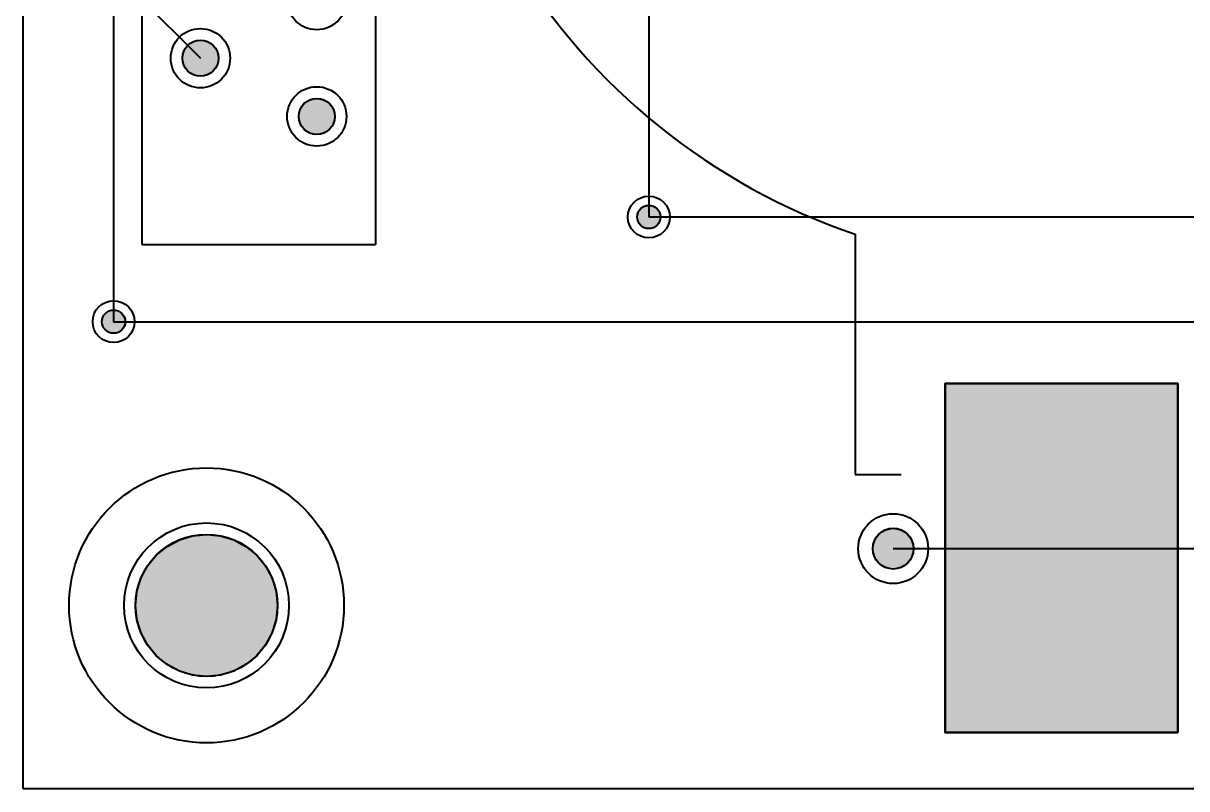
# Model space of a CAD drawing. Header units: millimetres. Extents: x 2 to 157, y 2 to 78.
# Drawn here: x 1.63 to 27.03, y 2.11 to 18.82 of the extents above; entities that cross this region are included whole.
import ezdxf

# ---------------------------------------------------------------- set-up
doc = ezdxf.new("R2010")
doc.units = ezdxf.units.MM
for name, color, linetype in [('bottom_copper', 7, 'Continuous'), ('bottom_silk', 7, 'Continuous'), ('drill_plated', 7, 'Continuous'), ('outline', 7, 'Continuous'), ('top_copper', 7, 'Continuous'), ('top_silk', 7, 'Continuous')]:
    doc.layers.add(name, color=color, linetype=linetype)

msp = doc.modelspace()

# ---------------------------------------------------------------- hatches: boundary and pattern name
at = {"layer": 'bottom_copper', "lineweight": 40}
for points in [[(5.888, 17.979), (5.865, 17.906), (5.829, 17.838), (5.78, 17.778), (5.72, 17.729), (5.652, 17.693), (5.579, 17.67), (5.502, 17.663), (5.425, 17.67), (5.351, 17.693), (5.283, 17.729), (5.223, 17.778), (5.174, 17.838), (5.138, 17.906), (5.116, 17.979), (5.108, 18.056), (5.116, 18.133), (5.138, 18.207), (5.174, 18.275), (5.223, 18.335), (5.283, 18.384), (5.351, 18.42), (5.425, 18.442), (5.502, 18.45), (5.579, 18.442), (5.652, 18.42), (5.72, 18.384), (5.78, 18.335), (5.829, 18.275), (5.865, 18.207), (5.888, 18.133), (5.895, 18.056), (5.888, 17.979)], [(8.428, 16.709), (8.405, 16.636), (8.369, 16.568), (8.32, 16.508), (8.26, 16.459), (8.192, 16.423), (8.119, 16.4), (8.042, 16.393), (7.965, 16.4), (7.891, 16.423), (7.823, 16.459), (7.763, 16.508), (7.714, 16.568), (7.678, 16.636), (7.656, 16.709), (7.648, 16.786), (7.656, 16.863), (7.678, 16.937), (7.714, 17.005), (7.763, 17.065), (7.823, 17.114), (7.891, 17.15), (7.965, 17.172), (8.042, 17.18), (8.119, 17.172), (8.192, 17.15), (8.26, 17.114), (8.32, 17.065), (8.369, 17.005), (8.405, 16.937), (8.428, 16.863), (8.435, 16.786), (8.428, 16.709)], [(15.54, 14.542), (15.525, 14.494), (15.502, 14.45), (15.47, 14.412), (15.432, 14.38), (15.388, 14.357), (15.34, 14.342), (15.291, 14.338), (15.241, 14.342), (15.194, 14.357), (15.15, 14.38), (15.111, 14.412), (15.08, 14.45), (15.056, 14.494), (15.042, 14.542), (15.037, 14.591), (15.042, 14.641), (15.056, 14.689), (15.08, 14.733), (15.111, 14.771), (15.15, 14.803), (15.194, 14.826), (15.241, 14.841), (15.291, 14.845), (15.34, 14.841), (15.388, 14.826), (15.432, 14.803), (15.47, 14.771), (15.502, 14.733), (15.525, 14.689), (15.54, 14.641), (15.545, 14.591), (15.54, 14.542)], [(3.856, 12.256), (3.841, 12.208), (3.818, 12.164), (3.786, 12.126), (3.748, 12.094), (3.704, 12.071), (3.656, 12.056), (3.607, 12.052), (3.557, 12.056), (3.51, 12.071), (3.466, 12.094), (3.427, 12.126), (3.396, 12.164), (3.372, 12.208), (3.358, 12.256), (3.353, 12.306), (3.358, 12.355), (3.372, 12.403), (3.396, 12.447), (3.427, 12.485), (3.466, 12.517), (3.51, 12.54), (3.557, 12.555), (3.607, 12.559), (3.656, 12.555), (3.704, 12.54), (3.748, 12.517), (3.786, 12.485), (3.818, 12.447), (3.841, 12.403), (3.856, 12.355), (3.861, 12.306), (3.856, 12.256)], [(7.155, 5.811), (7.067, 5.52), (6.924, 5.252), (6.731, 5.017), (6.496, 4.825), (6.228, 4.681), (5.937, 4.593), (5.635, 4.564), (5.332, 4.593), (5.042, 4.681), (4.774, 4.825), (4.539, 5.017), (4.346, 5.252), (4.203, 5.52), (4.115, 5.811), (4.085, 6.114), (4.115, 6.416), (4.203, 6.707), (4.346, 6.975), (4.539, 7.21), (4.774, 7.402), (5.042, 7.546), (5.332, 7.634), (5.635, 7.663), (5.937, 7.634), (6.228, 7.546), (6.496, 7.402), (6.731, 7.21), (6.924, 6.975), (7.067, 6.707), (7.155, 6.416), (7.185, 6.114), (7.155, 5.811)], [(21.061, 7.266), (21.035, 7.182), (20.994, 7.106), (20.939, 7.038), (20.872, 6.983), (20.795, 6.942), (20.712, 6.917), (20.625, 6.908), (20.538, 6.917), (20.455, 6.942), (20.378, 6.983), (20.31, 7.038), (20.255, 7.106), (20.214, 7.182), (20.189, 7.266), (20.18, 7.353), (20.189, 7.439), (20.214, 7.523), (20.255, 7.599), (20.31, 7.667), (20.378, 7.722), (20.455, 7.763), (20.538, 7.788), (20.625, 7.797), (20.712, 7.788), (20.795, 7.763), (20.872, 7.722), (20.939, 7.667), (20.994, 7.599), (21.035, 7.523), (21.061, 7.439), (21.069, 7.353), (21.061, 7.266)]]:
    msp.add_hatch(color=7, dxfattribs=at).paths.add_polyline_path(points, flags=0)
at = {"layer": 'drill_plated', "lineweight": 40}
for points in [[(5.888, 17.979), (5.865, 17.906), (5.829, 17.838), (5.78, 17.778), (5.72, 17.729), (5.652, 17.693), (5.579, 17.67), (5.502, 17.663), (5.425, 17.67), (5.351, 17.693), (5.283, 17.729), (5.223, 17.778), (5.174, 17.838), (5.138, 17.906), (5.116, 17.979), (5.108, 18.056), (5.116, 18.133), (5.138, 18.207), (5.174, 18.275), (5.223, 18.335), (5.283, 18.384), (5.351, 18.42), (5.425, 18.442), (5.502, 18.45), (5.579, 18.442), (5.652, 18.42), (5.72, 18.384), (5.78, 18.335), (5.829, 18.275), (5.865, 18.207), (5.888, 18.133), (5.895, 18.056), (5.888, 17.979)], [(8.428, 16.709), (8.405, 16.636), (8.369, 16.568), (8.32, 16.508), (8.26, 16.459), (8.192, 16.423), (8.119, 16.4), (8.042, 16.393), (7.965, 16.4), (7.891, 16.423), (7.823, 16.459), (7.763, 16.508), (7.714, 16.568), (7.678, 16.636), (7.656, 16.709), (7.648, 16.786), (7.656, 16.863), (7.678, 16.937), (7.714, 17.005), (7.763, 17.065), (7.823, 17.114), (7.891, 17.15), (7.965, 17.172), (8.042, 17.18), (8.119, 17.172), (8.192, 17.15), (8.26, 17.114), (8.32, 17.065), (8.369, 17.005), (8.405, 16.937), (8.428, 16.863), (8.435, 16.786), (8.428, 16.709)], [(15.54, 14.542), (15.525, 14.494), (15.502, 14.45), (15.47, 14.412), (15.432, 14.38), (15.388, 14.357), (15.34, 14.342), (15.291, 14.338), (15.241, 14.342), (15.194, 14.357), (15.15, 14.38), (15.111, 14.412), (15.08, 14.45), (15.056, 14.494), (15.042, 14.542), (15.037, 14.591), (15.042, 14.641), (15.056, 14.689), (15.08, 14.733), (15.111, 14.771), (15.15, 14.803), (15.194, 14.826), (15.241, 14.841), (15.291, 14.845), (15.34, 14.841), (15.388, 14.826), (15.432, 14.803), (15.47, 14.771), (15.502, 14.733), (15.525, 14.689), (15.54, 14.641), (15.545, 14.591), (15.54, 14.542)], [(3.856, 12.256), (3.841, 12.208), (3.818, 12.164), (3.786, 12.126), (3.748, 12.094), (3.704, 12.071), (3.656, 12.056), (3.607, 12.052), (3.557, 12.056), (3.51, 12.071), (3.466, 12.094), (3.427, 12.126), (3.396, 12.164), (3.372, 12.208), (3.358, 12.256), (3.353, 12.306), (3.358, 12.355), (3.372, 12.403), (3.396, 12.447), (3.427, 12.485), (3.466, 12.517), (3.51, 12.54), (3.557, 12.555), (3.607, 12.559), (3.656, 12.555), (3.704, 12.54), (3.748, 12.517), (3.786, 12.485), (3.818, 12.447), (3.841, 12.403), (3.856, 12.355), (3.861, 12.306), (3.856, 12.256)], [(7.155, 5.811), (7.067, 5.52), (6.924, 5.252), (6.731, 5.017), (6.496, 4.825), (6.228, 4.681), (5.937, 4.593), (5.635, 4.564), (5.332, 4.593), (5.042, 4.681), (4.774, 4.825), (4.539, 5.017), (4.346, 5.252), (4.203, 5.52), (4.115, 5.811), (4.085, 6.114), (4.115, 6.416), (4.203, 6.707), (4.346, 6.975), (4.539, 7.21), (4.774, 7.402), (5.042, 7.546), (5.332, 7.634), (5.635, 7.663), (5.937, 7.634), (6.228, 7.546), (6.496, 7.402), (6.731, 7.21), (6.924, 6.975), (7.067, 6.707), (7.155, 6.416), (7.185, 6.114), (7.155, 5.811)], [(21.061, 7.266), (21.035, 7.182), (20.994, 7.106), (20.939, 7.038), (20.872, 6.983), (20.795, 6.942), (20.712, 6.917), (20.625, 6.908), (20.538, 6.917), (20.455, 6.942), (20.378, 6.983), (20.31, 7.038), (20.255, 7.106), (20.214, 7.182), (20.189, 7.266), (20.18, 7.353), (20.189, 7.439), (20.214, 7.523), (20.255, 7.599), (20.31, 7.667), (20.378, 7.722), (20.455, 7.763), (20.538, 7.788), (20.625, 7.797), (20.712, 7.788), (20.795, 7.763), (20.872, 7.722), (20.939, 7.667), (20.994, 7.599), (21.035, 7.523), (21.061, 7.439), (21.069, 7.353), (21.061, 7.266)]]:
    msp.add_hatch(color=7, dxfattribs=at).paths.add_polyline_path(points, flags=0)
at = {"layer": 'top_copper', "lineweight": 40}
for points in [[(5.888, 17.979), (5.865, 17.906), (5.829, 17.838), (5.78, 17.778), (5.72, 17.729), (5.652, 17.693), (5.579, 17.67), (5.502, 17.663), (5.425, 17.67), (5.351, 17.693), (5.283, 17.729), (5.223, 17.778), (5.174, 17.838), (5.138, 17.906), (5.116, 17.979), (5.108, 18.056), (5.116, 18.133), (5.138, 18.207), (5.174, 18.275), (5.223, 18.335), (5.283, 18.384), (5.351, 18.42), (5.425, 18.442), (5.502, 18.45), (5.579, 18.442), (5.652, 18.42), (5.72, 18.384), (5.78, 18.335), (5.829, 18.275), (5.865, 18.207), (5.888, 18.133), (5.895, 18.056), (5.888, 17.979)], [(8.428, 16.709), (8.405, 16.636), (8.369, 16.568), (8.32, 16.508), (8.26, 16.459), (8.192, 16.423), (8.119, 16.4), (8.042, 16.393), (7.965, 16.4), (7.891, 16.423), (7.823, 16.459), (7.763, 16.508), (7.714, 16.568), (7.678, 16.636), (7.656, 16.709), (7.648, 16.786), (7.656, 16.863), (7.678, 16.937), (7.714, 17.005), (7.763, 17.065), (7.823, 17.114), (7.891, 17.15), (7.965, 17.172), (8.042, 17.18), (8.119, 17.172), (8.192, 17.15), (8.26, 17.114), (8.32, 17.065), (8.369, 17.005), (8.405, 16.937), (8.428, 16.863), (8.435, 16.786), (8.428, 16.709)], [(15.54, 14.542), (15.525, 14.494), (15.502, 14.45), (15.47, 14.412), (15.432, 14.38), (15.388, 14.357), (15.34, 14.342), (15.291, 14.338), (15.241, 14.342), (15.194, 14.357), (15.15, 14.38), (15.111, 14.412), (15.08, 14.45), (15.056, 14.494), (15.042, 14.542), (15.037, 14.591), (15.042, 14.641), (15.056, 14.689), (15.08, 14.733), (15.111, 14.771), (15.15, 14.803), (15.194, 14.826), (15.241, 14.841), (15.291, 14.845), (15.34, 14.841), (15.388, 14.826), (15.432, 14.803), (15.47, 14.771), (15.502, 14.733), (15.525, 14.689), (15.54, 14.641), (15.545, 14.591), (15.54, 14.542)], [(3.856, 12.256), (3.841, 12.208), (3.818, 12.164), (3.786, 12.126), (3.748, 12.094), (3.704, 12.071), (3.656, 12.056), (3.607, 12.052), (3.557, 12.056), (3.51, 12.071), (3.466, 12.094), (3.427, 12.126), (3.396, 12.164), (3.372, 12.208), (3.358, 12.256), (3.353, 12.306), (3.358, 12.355), (3.372, 12.403), (3.396, 12.447), (3.427, 12.485), (3.466, 12.517), (3.51, 12.54), (3.557, 12.555), (3.607, 12.559), (3.656, 12.555), (3.704, 12.54), (3.748, 12.517), (3.786, 12.485), (3.818, 12.447), (3.841, 12.403), (3.856, 12.355), (3.861, 12.306), (3.856, 12.256)], [(26.838, 3.34), (21.758, 3.34), (21.758, 10.96), (26.838, 10.96), (26.838, 3.34)], [(7.155, 5.811), (7.067, 5.52), (6.924, 5.252), (6.731, 5.017), (6.496, 4.825), (6.228, 4.681), (5.937, 4.593), (5.635, 4.564), (5.332, 4.593), (5.042, 4.681), (4.774, 4.825), (4.539, 5.017), (4.346, 5.252), (4.203, 5.52), (4.115, 5.811), (4.085, 6.114), (4.115, 6.416), (4.203, 6.707), (4.346, 6.975), (4.539, 7.21), (4.774, 7.402), (5.042, 7.546), (5.332, 7.634), (5.635, 7.663), (5.937, 7.634), (6.228, 7.546), (6.496, 7.402), (6.731, 7.21), (6.924, 6.975), (7.067, 6.707), (7.155, 6.416), (7.185, 6.114), (7.155, 5.811)], [(21.061, 7.266), (21.035, 7.182), (20.994, 7.106), (20.939, 7.038), (20.872, 6.983), (20.795, 6.942), (20.712, 6.917), (20.625, 6.908), (20.538, 6.917), (20.455, 6.942), (20.378, 6.983), (20.31, 7.038), (20.255, 7.106), (20.214, 7.182), (20.189, 7.266), (20.18, 7.353), (20.189, 7.439), (20.214, 7.523), (20.255, 7.599), (20.31, 7.667), (20.378, 7.722), (20.455, 7.763), (20.538, 7.788), (20.625, 7.797), (20.712, 7.788), (20.795, 7.763), (20.872, 7.722), (20.939, 7.667), (20.994, 7.599), (21.035, 7.523), (21.061, 7.439), (21.069, 7.353), (21.061, 7.266)]]:
    msp.add_hatch(color=7, dxfattribs=at).paths.add_polyline_path(points, flags=0)

# ---------------------------------------------------------------- linework, layer by layer
at = {"layer": 'bottom_copper', "color": 7, "lineweight": 40}
for p, q in [((15.291, 50.406), (15.291, 14.591)), ((3.607, 30.085), (3.607, 12.306))]:
    msp.add_line(p, q, dxfattribs=at)
for points in [[(5.888, 17.979), (5.865, 17.906), (5.829, 17.838), (5.78, 17.778), (5.72, 17.729), (5.652, 17.693), (5.579, 17.67), (5.502, 17.663), (5.425, 17.67), (5.351, 17.693), (5.283, 17.729), (5.223, 17.778), (5.174, 17.838), (5.138, 17.906), (5.116, 17.979), (5.108, 18.056), (5.116, 18.133), (5.138, 18.207), (5.174, 18.275), (5.223, 18.335), (5.283, 18.384), (5.351, 18.42), (5.425, 18.442), (5.502, 18.45), (5.579, 18.442), (5.652, 18.42), (5.72, 18.384), (5.78, 18.335), (5.829, 18.275), (5.865, 18.207), (5.888, 18.133), (5.895, 18.056), (5.888, 17.979)], [(8.428, 16.709), (8.405, 16.636), (8.369, 16.568), (8.32, 16.508), (8.26, 16.459), (8.192, 16.423), (8.119, 16.4), (8.042, 16.393), (7.965, 16.4), (7.891, 16.423), (7.823, 16.459), (7.763, 16.508), (7.714, 16.568), (7.678, 16.636), (7.656, 16.709), (7.648, 16.786), (7.656, 16.863), (7.678, 16.937), (7.714, 17.005), (7.763, 17.065), (7.823, 17.114), (7.891, 17.15), (7.965, 17.172), (8.042, 17.18), (8.119, 17.172), (8.192, 17.15), (8.26, 17.114), (8.32, 17.065), (8.369, 17.005), (8.405, 16.937), (8.428, 16.863), (8.435, 16.786), (8.428, 16.709)], [(15.54, 14.542), (15.525, 14.494), (15.502, 14.45), (15.47, 14.412), (15.432, 14.38), (15.388, 14.357), (15.34, 14.342), (15.291, 14.338), (15.241, 14.342), (15.194, 14.357), (15.15, 14.38), (15.111, 14.412), (15.08, 14.45), (15.056, 14.494), (15.042, 14.542), (15.037, 14.591), (15.042, 14.641), (15.056, 14.689), (15.08, 14.733), (15.111, 14.771), (15.15, 14.803), (15.194, 14.826), (15.241, 14.841), (15.291, 14.845), (15.34, 14.841), (15.388, 14.826), (15.432, 14.803), (15.47, 14.771), (15.502, 14.733), (15.525, 14.689), (15.54, 14.641), (15.545, 14.591), (15.54, 14.542)], [(3.856, 12.256), (3.841, 12.208), (3.818, 12.164), (3.786, 12.126), (3.748, 12.094), (3.704, 12.071), (3.656, 12.056), (3.607, 12.052), (3.557, 12.056), (3.51, 12.071), (3.466, 12.094), (3.427, 12.126), (3.396, 12.164), (3.372, 12.208), (3.358, 12.256), (3.353, 12.306), (3.358, 12.355), (3.372, 12.403), (3.396, 12.447), (3.427, 12.485), (3.466, 12.517), (3.51, 12.54), (3.557, 12.555), (3.607, 12.559), (3.656, 12.555), (3.704, 12.54), (3.748, 12.517), (3.786, 12.485), (3.818, 12.447), (3.841, 12.403), (3.856, 12.355), (3.861, 12.306), (3.856, 12.256)], [(7.155, 5.811), (7.067, 5.52), (6.924, 5.252), (6.731, 5.017), (6.496, 4.825), (6.228, 4.681), (5.937, 4.593), (5.635, 4.564), (5.332, 4.593), (5.042, 4.681), (4.774, 4.825), (4.539, 5.017), (4.346, 5.252), (4.203, 5.52), (4.115, 5.811), (4.085, 6.114), (4.115, 6.416), (4.203, 6.707), (4.346, 6.975), (4.539, 7.21), (4.774, 7.402), (5.042, 7.546), (5.332, 7.634), (5.635, 7.663), (5.937, 7.634), (6.228, 7.546), (6.496, 7.402), (6.731, 7.21), (6.924, 6.975), (7.067, 6.707), (7.155, 6.416), (7.185, 6.114), (7.155, 5.811)], [(21.061, 7.266), (21.035, 7.182), (20.994, 7.106), (20.939, 7.038), (20.872, 6.983), (20.795, 6.942), (20.712, 6.917), (20.625, 6.908), (20.538, 6.917), (20.455, 6.942), (20.378, 6.983), (20.31, 7.038), (20.255, 7.106), (20.214, 7.182), (20.189, 7.266), (20.18, 7.353), (20.189, 7.439), (20.214, 7.523), (20.255, 7.599), (20.31, 7.667), (20.378, 7.722), (20.455, 7.763), (20.538, 7.788), (20.625, 7.797), (20.712, 7.788), (20.795, 7.763), (20.872, 7.722), (20.939, 7.667), (20.994, 7.599), (21.035, 7.523), (21.061, 7.439), (21.069, 7.353), (21.061, 7.266)]]:
    msp.add_lwpolyline(points, close=True, dxfattribs=at)
for centre, major_axis in [((8.042, 19.326), (0.648, 0)), ((5.502, 18.056), (0.648, 0)), ((5.502, 18.056), (0.394, 0)), ((8.042, 16.786), (0.648, 0)), ((8.042, 16.786), (0.394, 0)), ((15.291, 14.591), (0.457, 0)), ((15.291, 14.591), (0.254, 0)), ((3.607, 12.306), (0.457, 0)), ((3.607, 12.306), (0.254, 0)), ((5.635, 6.114), (1.8, 0)), ((20.625, 7.353), (0.762, 0)), ((5.635, 6.114), (1.55, 0)), ((20.625, 7.353), (0.445, 0))]:
    msp.add_ellipse(centre, major_axis=major_axis, ratio=1, dxfattribs=at)
at = {"layer": 'bottom_silk', "color": 7, "lineweight": 40}
for p, q in [((1.635, 2.113), (1.635, 78.114)), ((156.635, 2.113), (1.635, 2.113))]:
    msp.add_line(p, q, dxfattribs=at)
at = {"layer": 'drill_plated', "color": 7, "lineweight": 40}
for points in [[(5.888, 17.979), (5.865, 17.906), (5.829, 17.838), (5.78, 17.778), (5.72, 17.729), (5.652, 17.693), (5.579, 17.67), (5.502, 17.663), (5.425, 17.67), (5.351, 17.693), (5.283, 17.729), (5.223, 17.778), (5.174, 17.838), (5.138, 17.906), (5.116, 17.979), (5.108, 18.056), (5.116, 18.133), (5.138, 18.207), (5.174, 18.275), (5.223, 18.335), (5.283, 18.384), (5.351, 18.42), (5.425, 18.442), (5.502, 18.45), (5.579, 18.442), (5.652, 18.42), (5.72, 18.384), (5.78, 18.335), (5.829, 18.275), (5.865, 18.207), (5.888, 18.133), (5.895, 18.056), (5.888, 17.979)], [(8.428, 16.709), (8.405, 16.636), (8.369, 16.568), (8.32, 16.508), (8.26, 16.459), (8.192, 16.423), (8.119, 16.4), (8.042, 16.393), (7.965, 16.4), (7.891, 16.423), (7.823, 16.459), (7.763, 16.508), (7.714, 16.568), (7.678, 16.636), (7.656, 16.709), (7.648, 16.786), (7.656, 16.863), (7.678, 16.937), (7.714, 17.005), (7.763, 17.065), (7.823, 17.114), (7.891, 17.15), (7.965, 17.172), (8.042, 17.18), (8.119, 17.172), (8.192, 17.15), (8.26, 17.114), (8.32, 17.065), (8.369, 17.005), (8.405, 16.937), (8.428, 16.863), (8.435, 16.786), (8.428, 16.709)], [(15.54, 14.542), (15.525, 14.494), (15.502, 14.45), (15.47, 14.412), (15.432, 14.38), (15.388, 14.357), (15.34, 14.342), (15.291, 14.338), (15.241, 14.342), (15.194, 14.357), (15.15, 14.38), (15.111, 14.412), (15.08, 14.45), (15.056, 14.494), (15.042, 14.542), (15.037, 14.591), (15.042, 14.641), (15.056, 14.689), (15.08, 14.733), (15.111, 14.771), (15.15, 14.803), (15.194, 14.826), (15.241, 14.841), (15.291, 14.845), (15.34, 14.841), (15.388, 14.826), (15.432, 14.803), (15.47, 14.771), (15.502, 14.733), (15.525, 14.689), (15.54, 14.641), (15.545, 14.591), (15.54, 14.542)], [(3.856, 12.256), (3.841, 12.208), (3.818, 12.164), (3.786, 12.126), (3.748, 12.094), (3.704, 12.071), (3.656, 12.056), (3.607, 12.052), (3.557, 12.056), (3.51, 12.071), (3.466, 12.094), (3.427, 12.126), (3.396, 12.164), (3.372, 12.208), (3.358, 12.256), (3.353, 12.306), (3.358, 12.355), (3.372, 12.403), (3.396, 12.447), (3.427, 12.485), (3.466, 12.517), (3.51, 12.54), (3.557, 12.555), (3.607, 12.559), (3.656, 12.555), (3.704, 12.54), (3.748, 12.517), (3.786, 12.485), (3.818, 12.447), (3.841, 12.403), (3.856, 12.355), (3.861, 12.306), (3.856, 12.256)], [(7.155, 5.811), (7.067, 5.52), (6.924, 5.252), (6.731, 5.017), (6.496, 4.825), (6.228, 4.681), (5.937, 4.593), (5.635, 4.564), (5.332, 4.593), (5.042, 4.681), (4.774, 4.825), (4.539, 5.017), (4.346, 5.252), (4.203, 5.52), (4.115, 5.811), (4.085, 6.114), (4.115, 6.416), (4.203, 6.707), (4.346, 6.975), (4.539, 7.21), (4.774, 7.402), (5.042, 7.546), (5.332, 7.634), (5.635, 7.663), (5.937, 7.634), (6.228, 7.546), (6.496, 7.402), (6.731, 7.21), (6.924, 6.975), (7.067, 6.707), (7.155, 6.416), (7.185, 6.114), (7.155, 5.811)], [(21.061, 7.266), (21.035, 7.182), (20.994, 7.106), (20.939, 7.038), (20.872, 6.983), (20.795, 6.942), (20.712, 6.917), (20.625, 6.908), (20.538, 6.917), (20.455, 6.942), (20.378, 6.983), (20.31, 7.038), (20.255, 7.106), (20.214, 7.182), (20.189, 7.266), (20.18, 7.353), (20.189, 7.439), (20.214, 7.523), (20.255, 7.599), (20.31, 7.667), (20.378, 7.722), (20.455, 7.763), (20.538, 7.788), (20.625, 7.797), (20.712, 7.788), (20.795, 7.763), (20.872, 7.722), (20.939, 7.667), (20.994, 7.599), (21.035, 7.523), (21.061, 7.439), (21.069, 7.353), (21.061, 7.266)]]:
    msp.add_lwpolyline(points, close=True, dxfattribs=at)
for centre, major_axis in [((5.502, 18.056), (0.394, 0)), ((8.042, 16.786), (0.394, 0)), ((15.291, 14.591), (0.254, 0)), ((3.607, 12.306), (0.254, 0)), ((5.635, 6.114), (1.55, 0)), ((20.625, 7.353), (0.445, 0))]:
    msp.add_ellipse(centre, major_axis=major_axis, ratio=1, dxfattribs=at)
at = {"layer": 'outline', "color": 7, "lineweight": 40}
for p, q in [((1.635, 2.113), (1.635, 78.114)), ((156.635, 2.113), (1.635, 2.113))]:
    msp.add_line(p, q, dxfattribs=at)
at = {"layer": 'top_copper', "color": 7, "lineweight": 40}
for p, q in [((4.115, 19.443), (5.502, 18.056)), ((15.291, 14.591), (62.057, 14.591)), ((3.607, 12.306), (27.229, 12.306)), ((26.838, 10.96), (21.758, 10.96)), ((21.758, 10.96), (21.758, 3.34)), ((26.838, 3.34), (26.838, 10.96)), ((20.625, 7.353), (28.118, 7.353)), ((21.758, 3.34), (26.838, 3.34))]:
    msp.add_line(p, q, dxfattribs=at)
for points in [[(5.888, 17.979), (5.865, 17.906), (5.829, 17.838), (5.78, 17.778), (5.72, 17.729), (5.652, 17.693), (5.579, 17.67), (5.502, 17.663), (5.425, 17.67), (5.351, 17.693), (5.283, 17.729), (5.223, 17.778), (5.174, 17.838), (5.138, 17.906), (5.116, 17.979), (5.108, 18.056), (5.116, 18.133), (5.138, 18.207), (5.174, 18.275), (5.223, 18.335), (5.283, 18.384), (5.351, 18.42), (5.425, 18.442), (5.502, 18.45), (5.579, 18.442), (5.652, 18.42), (5.72, 18.384), (5.78, 18.335), (5.829, 18.275), (5.865, 18.207), (5.888, 18.133), (5.895, 18.056), (5.888, 17.979)], [(8.428, 16.709), (8.405, 16.636), (8.369, 16.568), (8.32, 16.508), (8.26, 16.459), (8.192, 16.423), (8.119, 16.4), (8.042, 16.393), (7.965, 16.4), (7.891, 16.423), (7.823, 16.459), (7.763, 16.508), (7.714, 16.568), (7.678, 16.636), (7.656, 16.709), (7.648, 16.786), (7.656, 16.863), (7.678, 16.937), (7.714, 17.005), (7.763, 17.065), (7.823, 17.114), (7.891, 17.15), (7.965, 17.172), (8.042, 17.18), (8.119, 17.172), (8.192, 17.15), (8.26, 17.114), (8.32, 17.065), (8.369, 17.005), (8.405, 16.937), (8.428, 16.863), (8.435, 16.786), (8.428, 16.709)], [(15.54, 14.542), (15.525, 14.494), (15.502, 14.45), (15.47, 14.412), (15.432, 14.38), (15.388, 14.357), (15.34, 14.342), (15.291, 14.338), (15.241, 14.342), (15.194, 14.357), (15.15, 14.38), (15.111, 14.412), (15.08, 14.45), (15.056, 14.494), (15.042, 14.542), (15.037, 14.591), (15.042, 14.641), (15.056, 14.689), (15.08, 14.733), (15.111, 14.771), (15.15, 14.803), (15.194, 14.826), (15.241, 14.841), (15.291, 14.845), (15.34, 14.841), (15.388, 14.826), (15.432, 14.803), (15.47, 14.771), (15.502, 14.733), (15.525, 14.689), (15.54, 14.641), (15.545, 14.591), (15.54, 14.542)], [(3.856, 12.256), (3.841, 12.208), (3.818, 12.164), (3.786, 12.126), (3.748, 12.094), (3.704, 12.071), (3.656, 12.056), (3.607, 12.052), (3.557, 12.056), (3.51, 12.071), (3.466, 12.094), (3.427, 12.126), (3.396, 12.164), (3.372, 12.208), (3.358, 12.256), (3.353, 12.306), (3.358, 12.355), (3.372, 12.403), (3.396, 12.447), (3.427, 12.485), (3.466, 12.517), (3.51, 12.54), (3.557, 12.555), (3.607, 12.559), (3.656, 12.555), (3.704, 12.54), (3.748, 12.517), (3.786, 12.485), (3.818, 12.447), (3.841, 12.403), (3.856, 12.355), (3.861, 12.306), (3.856, 12.256)], [(26.838, 3.34), (21.758, 3.34), (21.758, 10.96), (26.838, 10.96), (26.838, 3.34)], [(7.155, 5.811), (7.067, 5.52), (6.924, 5.252), (6.731, 5.017), (6.496, 4.825), (6.228, 4.681), (5.937, 4.593), (5.635, 4.564), (5.332, 4.593), (5.042, 4.681), (4.774, 4.825), (4.539, 5.017), (4.346, 5.252), (4.203, 5.52), (4.115, 5.811), (4.085, 6.114), (4.115, 6.416), (4.203, 6.707), (4.346, 6.975), (4.539, 7.21), (4.774, 7.402), (5.042, 7.546), (5.332, 7.634), (5.635, 7.663), (5.937, 7.634), (6.228, 7.546), (6.496, 7.402), (6.731, 7.21), (6.924, 6.975), (7.067, 6.707), (7.155, 6.416), (7.185, 6.114), (7.155, 5.811)], [(21.061, 7.266), (21.035, 7.182), (20.994, 7.106), (20.939, 7.038), (20.872, 6.983), (20.795, 6.942), (20.712, 6.917), (20.625, 6.908), (20.538, 6.917), (20.455, 6.942), (20.378, 6.983), (20.31, 7.038), (20.255, 7.106), (20.214, 7.182), (20.189, 7.266), (20.18, 7.353), (20.189, 7.439), (20.214, 7.523), (20.255, 7.599), (20.31, 7.667), (20.378, 7.722), (20.455, 7.763), (20.538, 7.788), (20.625, 7.797), (20.712, 7.788), (20.795, 7.763), (20.872, 7.722), (20.939, 7.667), (20.994, 7.599), (21.035, 7.523), (21.061, 7.439), (21.069, 7.353), (21.061, 7.266)]]:
    msp.add_lwpolyline(points, close=True, dxfattribs=at)
for centre, major_axis in [((8.042, 19.326), (0.648, 0)), ((5.502, 18.056), (0.648, 0)), ((5.502, 18.056), (0.394, 0)), ((8.042, 16.786), (0.648, 0)), ((8.042, 16.786), (0.394, 0)), ((15.291, 14.591), (0.457, 0)), ((15.291, 14.591), (0.254, 0)), ((3.607, 12.306), (0.457, 0)), ((3.607, 12.306), (0.254, 0)), ((5.635, 6.114), (1.8, 0)), ((20.625, 7.353), (0.762, 0)), ((5.635, 6.114), (1.55, 0)), ((20.625, 7.353), (0.445, 0))]:
    msp.add_ellipse(centre, major_axis=major_axis, ratio=1, dxfattribs=at)
at = {"layer": 'top_silk', "color": 7, "lineweight": 40}
for p, q in [((1.635, 2.113), (1.635, 78.114)), ((4.222, 35.956), (4.222, 13.989)), ((9.322, 35.956), (9.322, 13.989)), ((4.222, 13.989), (9.322, 13.989)), ((19.798, 14.213), (19.798, 8.97)), ((19.798, 8.97), (20.798, 8.97)), ((156.635, 2.113), (1.635, 2.113))]:
    msp.add_line(p, q, dxfattribs=at)
msp.add_ellipse((24.298, 27.47), major_axis=(14, 0), ratio=1, start_param=3.682692, end_param=4.385151, dxfattribs=at)
msp.add_ellipse((5.635, 6.114), major_axis=(3, 0), ratio=1, dxfattribs=at)

doc.saveas('drawing.dxf')
